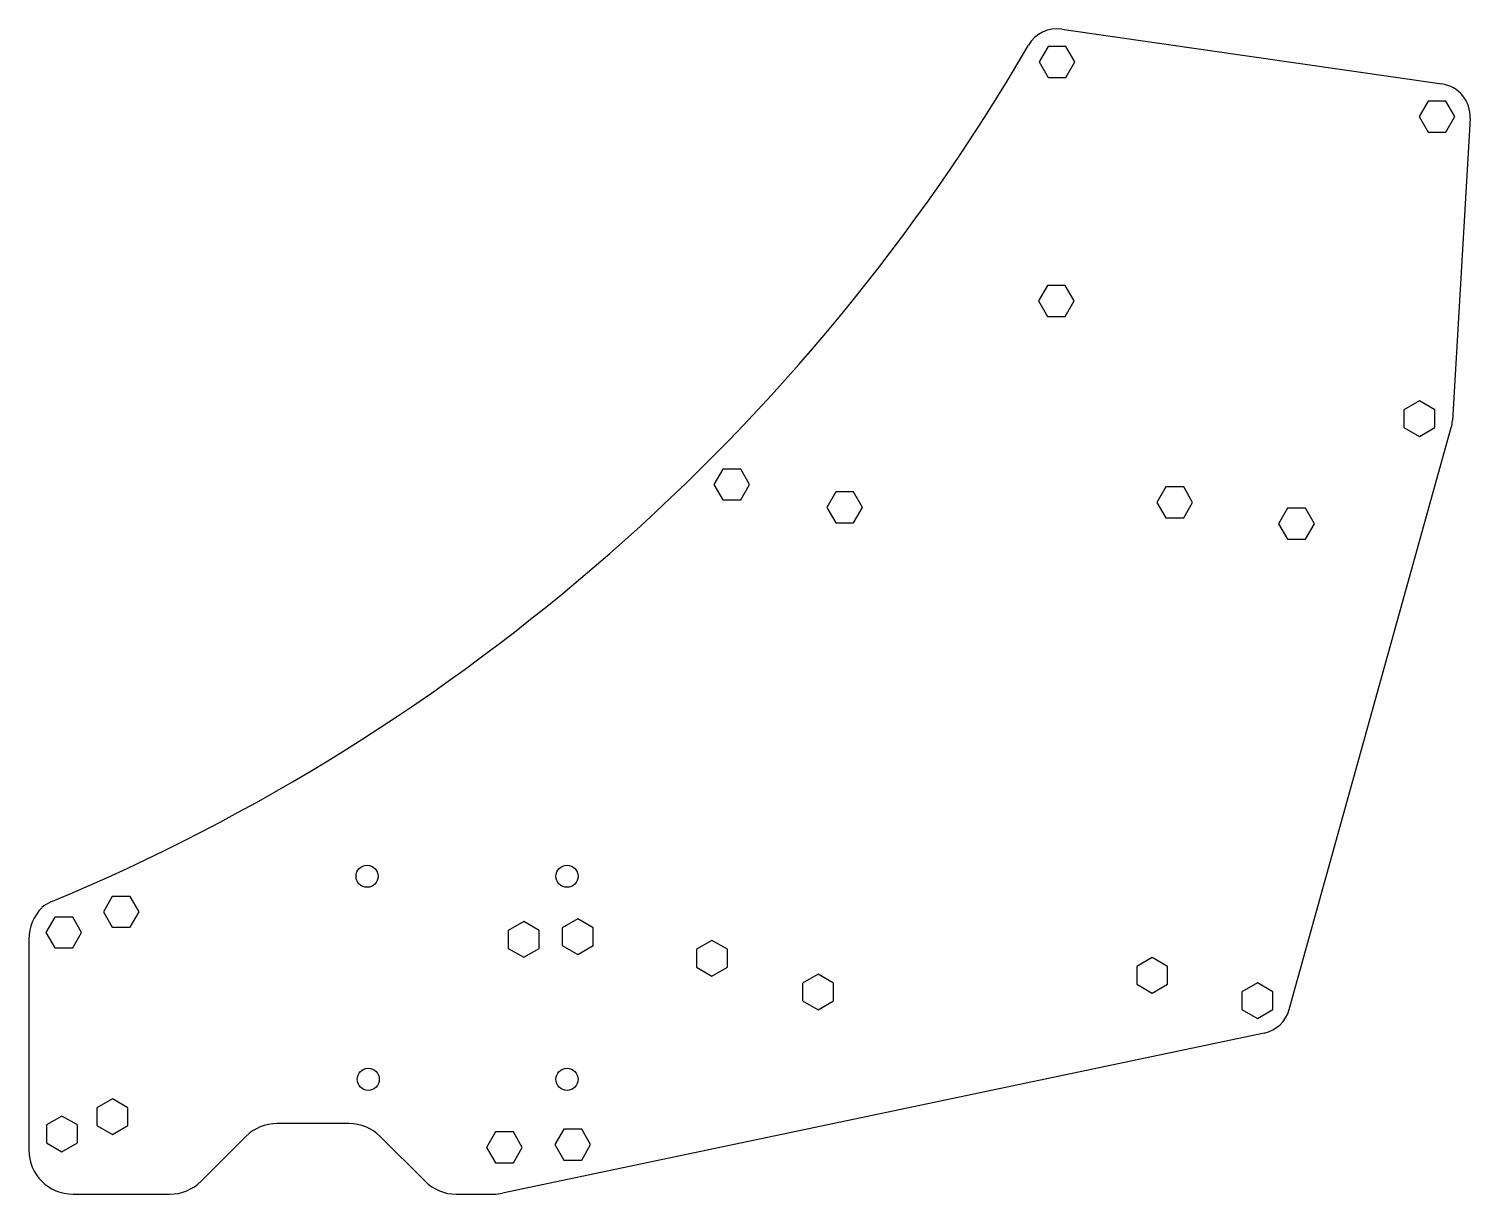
# Model space of a CAD drawing. Header units: millimetres. Extents: x -200 to 126, y -140 to 124.
import ezdxf

# ---------------------------------------------------------------- set-up
doc = ezdxf.new("R2010")
doc.units = ezdxf.units.MM

msp = doc.modelspace()

# ---------------------------------------------------------------- linework, layer by layer
at = {"color": 7, "linetype": 'Continuous', "lineweight": 25}
for p, q in [((33.85, 124.29), (119.85, 111.89)), ((30.76, 120.37), (28.74, 116.87)), ((34.8, 120.37), (30.76, 120.37)), ((36.82, 116.87), (34.8, 120.37)), ((28.74, 116.87), (30.76, 113.37)), ((34.8, 113.37), (36.82, 116.87)), ((30.76, 113.37), (34.8, 113.37)), ((116.76, 107.97), (114.74, 104.47)), ((120.8, 107.97), (116.76, 107.97)), ((122.82, 104.47), (120.8, 107.97)), ((114.74, 104.47), (116.76, 100.97)), ((120.8, 100.97), (122.82, 104.47)), ((126.27, 104.03), (122.26, 35.66)), ((116.76, 100.97), (120.8, 100.97)), ((30.61, 66.25), (28.59, 62.75)), ((34.65, 66.25), (30.61, 66.25)), ((36.67, 62.75), (34.65, 66.25)), ((28.59, 62.75), (30.61, 59.25)), ((34.65, 59.25), (36.67, 62.75)), ((30.61, 59.25), (34.65, 59.25)), ((114.78, 40.14), (111.28, 38.11)), ((118.28, 38.11), (114.78, 40.14)), ((111.28, 38.11), (111.28, 34.07)), ((118.28, 34.07), (118.28, 38.11)), ((85.34, -97.74), (122, 34.08)), ((111.28, 34.07), (114.78, 32.05)), ((114.78, 32.05), (118.28, 34.07)), ((-42.86, 24.66), (-44.88, 21.16)), ((-38.82, 24.66), (-42.86, 24.66)), ((-36.8, 21.16), (-38.82, 24.66)), ((-44.88, 21.16), (-42.86, 17.66)), ((-38.82, 17.66), (-36.8, 21.16)), ((57.41, 20.6), (55.39, 17.1)), ((61.45, 20.6), (57.41, 20.6)), ((63.47, 17.1), (61.45, 20.6)), ((-42.86, 17.66), (-38.82, 17.66)), ((-17.3, 19.48), (-19.32, 15.98)), ((-13.26, 19.48), (-17.3, 19.48)), ((-11.24, 15.98), (-13.26, 19.48)), ((55.39, 17.1), (57.41, 13.6)), ((61.45, 13.6), (63.47, 17.1)), ((-19.32, 15.98), (-17.3, 12.48)), ((-13.26, 12.48), (-11.24, 15.98)), ((57.41, 13.6), (61.45, 13.6)), ((84.95, 15.77), (82.92, 12.27)), ((88.99, 15.77), (84.95, 15.77)), ((91.01, 12.27), (88.99, 15.77)), ((-17.3, 12.48), (-13.26, 12.48)), ((82.92, 12.27), (84.95, 8.77)), ((88.99, 8.77), (91.01, 12.27)), ((84.95, 8.77), (88.99, 8.77)), ((-181.05, -72.12), (-183.07, -75.62)), ((-177.01, -72.12), (-181.05, -72.12)), ((-174.99, -75.62), (-177.01, -72.12)), ((-194.06, -76.8), (-196.08, -80.3)), ((-190.02, -76.8), (-194.06, -76.8)), ((-188, -80.3), (-190.02, -76.8)), ((-183.07, -75.62), (-181.05, -79.12)), ((-177.01, -79.12), (-174.99, -75.62)), ((-87.93, -77.82), (-91.43, -79.84)), ((-84.43, -79.84), (-87.93, -77.82)), ((-75.72, -77.21), (-79.22, -79.23)), ((-72.22, -79.23), (-75.72, -77.21)), ((-196.08, -80.3), (-194.06, -83.8)), ((-190.02, -83.8), (-188, -80.3)), ((-181.05, -79.12), (-177.01, -79.12)), ((-91.43, -79.84), (-91.43, -83.88)), ((-84.43, -83.88), (-84.43, -79.84)), ((-79.22, -79.23), (-79.22, -83.27)), ((-72.22, -83.27), (-72.22, -79.23)), ((-199.94, -81.77), (-199.94, -129.56)), ((-194.06, -83.8), (-190.02, -83.8)), ((-91.43, -83.88), (-87.93, -85.91)), ((-87.93, -85.91), (-84.43, -83.88)), ((-79.22, -83.27), (-75.72, -85.29)), ((-75.72, -85.29), (-72.22, -83.27)), ((-45.33, -82.08), (-48.83, -84.1)), ((-48.83, -84.1), (-48.83, -88.14)), ((-41.83, -84.1), (-45.33, -82.08)), ((-41.83, -88.14), (-41.83, -84.1)), ((54.3, -85.95), (50.8, -87.97)), ((50.8, -87.97), (50.8, -92.02)), ((57.8, -87.97), (54.3, -85.95)), ((57.8, -92.02), (57.8, -87.97)), ((-48.83, -88.14), (-45.33, -90.17)), ((-45.33, -90.17), (-41.83, -88.14)), ((-21.32, -89.74), (-24.82, -91.76)), ((-17.82, -91.76), (-21.32, -89.74)), ((-24.82, -91.76), (-24.82, -95.8)), ((-17.82, -95.8), (-17.82, -91.76)), ((50.8, -92.02), (54.3, -94.04)), ((54.3, -94.04), (57.8, -92.02)), ((78.11, -91.69), (74.61, -93.71)), ((74.61, -93.71), (74.61, -97.75)), ((81.61, -93.71), (78.11, -91.69)), ((81.61, -97.75), (81.61, -93.71)), ((-24.82, -95.8), (-21.32, -97.82)), ((-21.32, -97.82), (-17.82, -95.8)), ((74.61, -97.75), (78.11, -99.77)), ((78.11, -99.77), (81.61, -97.75)), ((79.66, -103.07), (-92.72, -139.34)), ((-181.03, -117.95), (-184.53, -119.97)), ((-184.53, -119.97), (-184.53, -124.01)), ((-177.53, -119.97), (-181.03, -117.95)), ((-177.53, -124.01), (-177.53, -119.97)), ((-192.44, -121.86), (-195.94, -123.88)), ((-195.94, -123.88), (-195.94, -127.92)), ((-188.94, -123.88), (-192.44, -121.86)), ((-188.94, -127.92), (-188.94, -123.88)), ((-127.48, -123.55), (-143.74, -123.55)), ((-184.53, -124.01), (-181.03, -126.03)), ((-181.03, -126.03), (-177.53, -124.01)), ((-150.81, -126.48), (-160.96, -136.63)), ((-110.26, -136.63), (-120.4, -126.48)), ((-94.32, -125.45), (-96.34, -128.95)), ((-90.28, -125.45), (-94.32, -125.45)), ((-88.26, -128.95), (-90.28, -125.45)), ((-78.85, -124.84), (-80.87, -128.34)), ((-74.81, -124.84), (-78.85, -124.84)), ((-72.79, -128.34), (-74.81, -124.84)), ((-195.94, -127.92), (-192.44, -129.94)), ((-192.44, -129.94), (-188.94, -127.92)), ((-96.34, -128.95), (-94.32, -132.45)), ((-90.28, -132.45), (-88.26, -128.95)), ((-80.87, -128.34), (-78.85, -131.84)), ((-74.81, -131.84), (-72.79, -128.34)), ((-94.32, -132.45), (-90.28, -132.45)), ((-78.85, -131.84), (-74.81, -131.84)), ((-189.94, -139.56), (-168.03, -139.56)), ((-103.19, -139.56), (-94.78, -139.56))]:
    msp.add_line(p, q, dxfattribs=at)
for centre in [(-123.38, -67.55), (-78.13, -67.55), (-123.13, -113.55), (-78.13, -113.55)]:
    msp.add_circle(centre, 2.5, dxfattribs=at)
for centre, radius, start, end in [((32.78, 116.87), 7.5, 81.7975, 149.8159), ((-373.17, 352.98), 462.12, 292.6864, 329.8159), ((118.78, 104.47), 7.5, 356.6485, 81.7975), ((114.78, 36.09), 7.5, 344.4568, 356.6485), ((-189.94, -81.77), 10, 134.7606, 180), ((-192.04, -80.3), 7.5, 112.6864, 131.2512), ((78.11, -95.73), 7.5, 281.884, 344.4568), ((-143.74, -133.55), 10, 90, 135), ((-127.48, -133.55), 10, 45, 90), ((-189.94, -129.56), 10, 180, 270), ((-168.03, -129.56), 10, 270, 315), ((-103.19, -129.56), 10, 225, 270), ((-94.78, -129.56), 10, 270, 281.884)]:
    msp.add_arc(centre, radius, start, end, dxfattribs=at)

doc.saveas('drawing.dxf')
